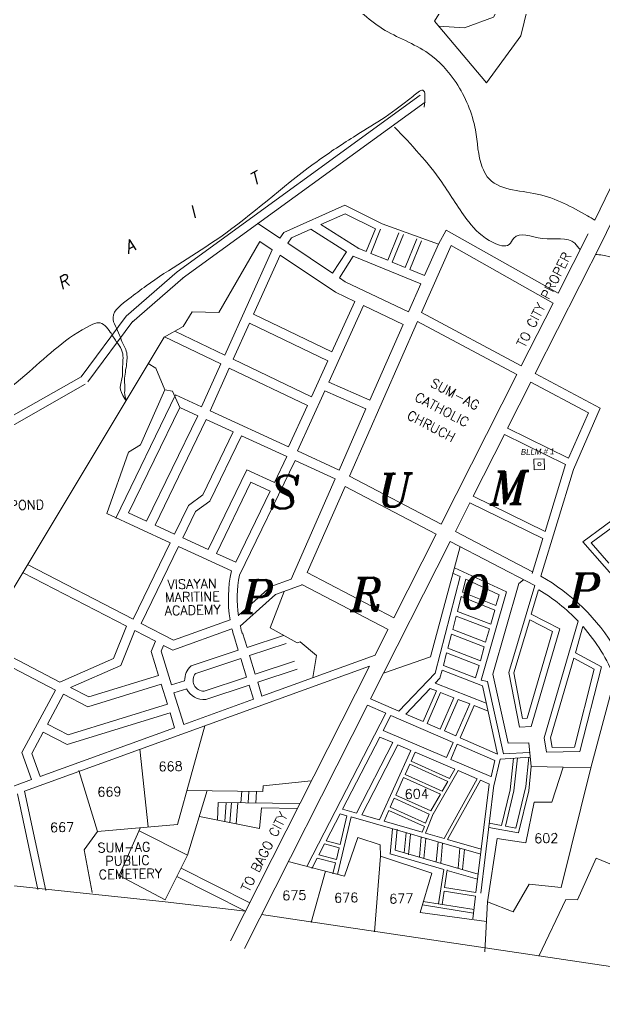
# Model space of a CAD drawing. Header units: metres. Extents: x -460 to 31334, y -1777 to 24987.
# Drawn here: x 99.835 to 100.829, y -753.411 to -751.742 of the extents above; entities that cross this region are included whole.
import ezdxf
from ezdxf.enums import TextEntityAlignment as Align

# ---------------------------------------------------------------- set-up
doc = ezdxf.new("R2010")
doc.units = ezdxf.units.M
doc.header["$MEASUREMENT"] = 0
doc.layers.add('VICINITY_MAP', color=7, linetype='Continuous', lineweight=13)
doc.styles.add('PX-0', font='leroy')
doc.styles.add('PX-R', font='ROMANS.shx')
doc.styles.add('STYLE2', font='italict.shx')

# ---------------------------------------------------------------- blocks, each defined once
blk = doc.blocks.new('KQEFDFDFG')
at = {"layer": 'VICINITY_MAP', "color": 250, "lineweight": 0, "ltscale": 0.07}
for p, q in [((25912.99, 4806.42), (25942.35, 4827.75)), ((25913.59, 4805.6), (25942.95, 4826.92)), ((25933.26, 4814.47), (25925.88, 4811.15)), ((25937.75, 4812.19), (25933.26, 4814.47)), ((25933.31, 4813.43), (25930.36, 4812.11)), ((25936.94, 4811.59), (25933.31, 4813.43)), ((25925.41, 4810.49), (25922.7, 4812.3)), ((25929.15, 4811.56), (25926.81, 4810.51)), ((25929.15, 4811.56), (25933.47, 4808.83)), ((25930.36, 4812.11), (25934.93, 4809.22)), ((25936.94, 4811.59), (25935.83, 4808.87)), ((25937.57, 4811.57), (25936.38, 4808.64)), ((25944.57, 4809.77), (25937.75, 4812.19)), ((25945.49, 4811.43), (25944.57, 4809.77)), ((25959.03, 4803.82), (25945.49, 4811.43)), ((25925.88, 4811.15), (25925.41, 4810.49)), ((25926.81, 4810.51), (25926.35, 4809.86)), ((25939.78, 4811.12), (25938.43, 4807.8)), ((25940.33, 4810.9), (25938.97, 4807.58)), ((25941.95, 4810.38), (25940.54, 4806.93)), ((25922.97, 4810.07), (25918.04, 4801.48)), ((25924.46, 4809.07), (25918.73, 4796.35)), ((25924.46, 4809.07), (25922.97, 4810.07)), ((25931.77, 4806.24), (25926.35, 4809.86)), ((25934.76, 4809.31), (25935.83, 4808.87)), ((25942.5, 4810.15), (25941.09, 4806.7)), ((25946.09, 4809.59), (25942.52, 4801.49)), ((25944.57, 4809.77), (25942.89, 4805.96)), ((25958.43, 4802.64), (25946.09, 4809.59)), ((25925.42, 4808.43), (25922.21, 4801.29)), ((25932.14, 4803.94), (25925.42, 4808.43)), ((25931.77, 4806.24), (25933.47, 4808.83)), ((25932.61, 4805.69), (25934.26, 4808.31)), ((25934.26, 4808.31), (25942.45, 4804.95)), ((25936.38, 4808.64), (25938.43, 4807.8)), ((25938.97, 4807.58), (25940.54, 4806.93)), ((25941.09, 4806.7), (25942.89, 4805.96)), ((25906.83, 4801.07), (25912.99, 4806.42)), ((25907.5, 4800.3), (25913.66, 4805.65)), ((25933.31, 4805.22), (25932.61, 4805.69)), ((25940.96, 4801.57), (25933.31, 4805.22)), ((25942.45, 4804.95), (25940.96, 4801.57)), ((25934.45, 4802.84), (25932.14, 4803.94)), ((25935.51, 4802.34), (25931.3, 4793.09)), ((25934.45, 4802.84), (25931.68, 4796.74)), ((25940.29, 4800.05), (25935.51, 4802.34)), ((25901.37, 4793.74), (25906.83, 4801.07)), ((25914.81, 4801.56), (25913.71, 4799.82)), ((25918.04, 4801.48), (25914.81, 4801.56)), ((25922.21, 4801.29), (25931.68, 4796.74)), ((25942.52, 4801.49), (25954.58, 4795.05)), ((25902.19, 4793.13), (25907.65, 4800.46)), ((25913.71, 4799.82), (25911.42, 4798.54)), ((25921.73, 4800.23), (25919.76, 4795.85)), ((25921.73, 4800.23), (25931.19, 4795.68)), ((25942.04, 4800.41), (25933.83, 4781.74)), ((25940.29, 4800.05), (25936.26, 4790.9)), ((25942.04, 4800.41), (25954.05, 4794)), ((25911.42, 4798.54), (25878.07, 4743.05)), ((25911.45, 4798.56), (25918.26, 4795.29)), ((25912.69, 4799.25), (25918.73, 4796.35)), ((25910.41, 4794.79), (25909.5, 4795.34)), ((25911.51, 4792.17), (25910.41, 4794.79)), ((25918.26, 4795.29), (25915.93, 4790.12)), ((25919.28, 4794.79), (25916.96, 4789.64)), ((25919.28, 4794.79), (25928.73, 4790.25)), ((25919.76, 4795.85), (25929.21, 4791.31)), ((25931.19, 4795.68), (25929.21, 4791.31)), ((25880.44, 4781.85), (25901.37, 4793.74)), ((25956.27, 4794.15), (25964.12, 4789.96)), ((25880.95, 4780.96), (25901.88, 4792.85)), ((25931.3, 4793.09), (25936.26, 4790.9)), ((25952.92, 4787.53), (25955.74, 4793.1)), ((25955.74, 4793.1), (25962.68, 4789.39)), ((25912.8, 4791.56), (25905.56, 4776.67)), ((25908.57, 4785.5), (25911.51, 4792.17)), ((25912.42, 4791.99), (25911.51, 4792.17)), ((25913.3, 4790.04), (25912.42, 4791.99)), ((25915.93, 4790.12), (25912.8, 4791.56)), ((25930.82, 4792.05), (25927.52, 4784.79)), ((25930.82, 4792.05), (25935.8, 4789.86)), ((25913.3, 4790.04), (25907.1, 4777.29)), ((25915.5, 4789.03), (25913.3, 4790.04)), ((25928.73, 4790.25), (25926.46, 4785.28)), ((25915.5, 4789.03), (25909.3, 4776.28)), ((25926.46, 4785.28), (25916.96, 4789.64)), ((25935.8, 4789.86), (25932.55, 4782.47)), ((25962.68, 4789.39), (25960.3, 4783.92)), ((25964.12, 4789.96), (25960.87, 4782.52)), ((25916.51, 4788.57), (25910.31, 4775.82)), ((25919.77, 4787.07), (25916.51, 4788.57)), ((25919.77, 4787.07), (25916.07, 4779.46)), ((25920.78, 4786.6), (25916.95, 4778.73)), ((25926.25, 4784.09), (25920.78, 4786.6)), ((25952.53, 4786.75), (25959.93, 4783.13)), ((25952.92, 4787.53), (25960.3, 4783.92)), ((25907.11, 4784.62), (25908.57, 4785.5)), ((25904.47, 4777.22), (25907.11, 4784.62)), ((25926.25, 4784.09), (25924.74, 4780.96)), ((25932.55, 4782.47), (25927.52, 4784.79)), ((25927.26, 4783.62), (25920.53, 4769.76)), ((25932.08, 4781.41), (25927.26, 4783.62)), ((25959.93, 4783.13), (25957.45, 4775.06)), ((25921.4, 4782.5), (25916.72, 4772.87)), ((25924.74, 4780.96), (25921.4, 4782.5)), ((25933.83, 4781.74), (25944.91, 4775.95)), ((25960.87, 4782.52), (25956.93, 4769.66)), ((25921.9, 4780.99), (25917.73, 4772.41)), ((25924.23, 4779.91), (25921.9, 4780.99)), ((25932.08, 4781.41), (25926.76, 4769.31)), ((25914.34, 4778.19), (25916.07, 4779.46)), ((25924.23, 4779.91), (25920.06, 4771.33)), ((25933.28, 4780.5), (25928.69, 4770.08)), ((25933.28, 4780.5), (25944.3, 4774.74)), ((25914.34, 4778.19), (25912.66, 4774.74)), ((25915.22, 4777.46), (25916.95, 4778.73)), ((25948.36, 4778.53), (25957.19, 4774.21)), ((25948.76, 4779.31), (25957.45, 4775.06)), ((25967.97, 4778.21), (25962.03, 4773.79)), ((25912.15, 4773.69), (25904.47, 4777.22)), ((25909.3, 4776.28), (25907.1, 4777.29)), ((25915.22, 4777.46), (25913.67, 4774.27)), ((25967.85, 4777.26), (25963.03, 4773.68)), ((25912.66, 4774.74), (25910.31, 4775.82)), ((25912.15, 4773.69), (25907.66, 4764.45)), ((25916.72, 4772.87), (25913.67, 4774.27)), ((25957.19, 4774.21), (25955.89, 4769.98)), ((25962.03, 4773.79), (25970.18, 4764.45)), ((25963.03, 4773.68), (25965.15, 4771.24)), ((25913.16, 4773.22), (25908.65, 4763.94)), ((25919.55, 4770.28), (25913.16, 4773.22)), ((25920.06, 4771.33), (25917.73, 4772.41)), ((25943.59, 4759.91), (25947.19, 4773.23)), ((25894.9, 4771.06), (25907.66, 4764.45)), ((25894.39, 4770.07), (25906.87, 4763.61)), ((25928.69, 4770.08), (25939.17, 4764.61)), ((25946.28, 4770.03), (25947.18, 4769.61)), ((25946.5, 4770.67), (25952.77, 4767.75)), ((25924.31, 4768.42), (25926.76, 4769.31)), ((25944.15, 4757.96), (25947.18, 4769.61)), ((25947.46, 4767.74), (25947.87, 4769.29)), ((25947.87, 4769.29), (25951.89, 4767.42)), ((25951.14, 4757.84), (25954.29, 4768.77)), ((25954.29, 4768.77), (25954.83, 4769.23)), ((25920.48, 4764.97), (25924.31, 4768.42)), ((25924.22, 4763.43), (25925.91, 4767.82)), ((25924.89, 4767.45), (25928.09, 4768.62)), ((25928.06, 4768.63), (25938.47, 4763.2)), ((25947.46, 4767.74), (25951.52, 4766.1)), ((25952.77, 4767.75), (25949.74, 4757.08)), ((25956.21, 4768.51), (25953.08, 4758.04)), ((25956.67, 4768.02), (25955.79, 4765.05)), ((25920.62, 4763.6), (25924.89, 4767.45)), ((25946.85, 4765.4), (25947.32, 4767.18)), ((25947.32, 4767.18), (25951.36, 4765.54)), ((25951.89, 4767.42), (25951.52, 4766.1)), ((25946.85, 4765.4), (25950.88, 4763.84)), ((25951.36, 4765.54), (25950.88, 4763.84)), ((25908.65, 4763.94), (25912.53, 4761.93)), ((25912.53, 4761.93), (25919.38, 4764.38)), ((25946.29, 4763.23), (25946.71, 4764.83)), ((25946.71, 4764.83), (25950.72, 4763.28)), ((25955.59, 4764.4), (25953.68, 4758)), ((25958.36, 4762.99), (25955.59, 4764.4)), ((25959.22, 4763.3), (25955.79, 4765.05)), ((25957.34, 4750.14), (25961.44, 4764.21)), ((25906.87, 4763.61), (25905.3, 4759.71)), ((25907.86, 4763.09), (25906.16, 4758.87)), ((25907.86, 4763.09), (25910.35, 4761.8)), ((25912.45, 4760.72), (25919.61, 4763.28)), ((25920.89, 4762.81), (25921.44, 4761.05)), ((25927.51, 4761.62), (25924.22, 4763.43)), ((25946.29, 4763.23), (25950.26, 4761.68)), ((25950.72, 4763.28), (25950.26, 4761.68)), ((25955.3, 4752.51), (25958.36, 4762.99)), ((25955.78, 4751.51), (25959.22, 4763.3)), ((25961.11, 4760.4), (25962.03, 4763.57)), ((25889.33, 4761.79), (25898.81, 4756.87)), ((25910.35, 4761.8), (25909.85, 4760.56)), ((25919.83, 4762.48), (25920.38, 4760.7)), ((25921.44, 4761.05), (25925.83, 4762.5)), ((25921.74, 4760.07), (25926.15, 4761.53)), ((25927.84, 4761.73), (25927.51, 4761.62)), ((25929.83, 4760.08), (25927.84, 4761.73)), ((25945.7, 4760.97), (25946.14, 4762.66)), ((25946.14, 4762.66), (25950.11, 4761.12)), ((25888.75, 4760.83), (25898.28, 4755.9)), ((25909.85, 4760.56), (25910.74, 4757.66)), ((25911.34, 4761.29), (25911.06, 4760.59)), ((25911.06, 4760.59), (25912.31, 4756.53)), ((25911.34, 4761.29), (25912.45, 4760.72)), ((25914.68, 4758.81), (25920.38, 4760.7)), ((25945.16, 4758.88), (25945.55, 4760.4)), ((25945.55, 4760.4), (25949.47, 4758.88)), ((25945.7, 4760.97), (25949.63, 4759.44)), ((25950.11, 4761.12), (25949.63, 4759.44)), ((25964.27, 4758.71), (25961.11, 4760.4)), ((25905.3, 4759.71), (25898.81, 4756.87)), ((25915.23, 4757.92), (25920.68, 4759.72)), ((25920.68, 4759.72), (25921.37, 4757.47)), ((25921.74, 4760.07), (25922.43, 4757.82)), ((25922.43, 4757.82), (25927.18, 4759.38)), ((25923.24, 4755.18), (25936.9, 4760.13)), ((25929.4, 4757.41), (25929.83, 4760.08)), ((25937.94, 4757.94), (25943.59, 4759.91)), ((25958.11, 4750.12), (25960.92, 4759.76)), ((25963.4, 4758.43), (25960.92, 4759.76)), ((25894.55, 4743.7), (25936.23, 4758.8)), ((25906.16, 4758.87), (25900.08, 4756.22)), ((25922.73, 4756.84), (25927.5, 4758.41)), ((25939.77, 4753.35), (25944.15, 4757.96)), ((25944.75, 4757.34), (25945.01, 4758.31)), ((25945.01, 4758.31), (25949.88, 4756.42)), ((25945.16, 4758.88), (25949.04, 4757.37)), ((25949.47, 4758.88), (25949.04, 4757.37)), ((25953.08, 4758.04), (25954.35, 4751.4)), ((25953.68, 4758), (25954.74, 4752.47)), ((25961.02, 4749.01), (25963.4, 4758.43)), ((25961.67, 4748.47), (25964.27, 4758.71)), ((25902.3, 4755.07), (25910.74, 4757.66)), ((25913.89, 4757.02), (25912.31, 4756.53)), ((25916.25, 4755.77), (25921.37, 4757.47)), ((25922.73, 4756.84), (25923.24, 4755.18)), ((25944.18, 4756.73), (25944.75, 4757.34)), ((25949.74, 4757.08), (25950.48, 4756.94)), ((25950.48, 4756.94), (25952.44, 4748.18)), ((25953, 4749.5), (25951.14, 4757.84)), ((25963, 4746.49), (25965.89, 4757.34)), ((25898.28, 4755.9), (25894.21, 4748.35)), ((25900.08, 4756.22), (25902.3, 4755.07)), ((25902.19, 4753.87), (25911.07, 4756.6)), ((25911.07, 4756.6), (25911.81, 4754.2)), ((25914.14, 4756.03), (25912.6, 4755.56)), ((25916.45, 4754.76), (25921.68, 4756.49)), ((25921.68, 4756.49), (25922.2, 4754.8)), ((25940.62, 4752.99), (25943.57, 4756.09)), ((25944.31, 4755.8), (25942.7, 4752.09)), ((25944.83, 4755.6), (25943.21, 4751.87)), ((25943.57, 4756.09), (25944.31, 4755.8)), ((25944.18, 4756.73), (25950.35, 4754.33)), ((25944.83, 4755.6), (25946.42, 4754.98)), ((25949.88, 4756.42), (25951.72, 4748.17)), ((25899.27, 4755.39), (25897.33, 4751.79)), ((25899.27, 4755.39), (25902.19, 4753.87)), ((25912.6, 4755.56), (25913.78, 4751.75)), ((25913.78, 4751.75), (25922.2, 4754.8)), ((25936.36, 4754.83), (25939.77, 4753.35)), ((25946.42, 4754.98), (25944.77, 4751.19)), ((25946.93, 4754.78), (25945.28, 4750.97)), ((25946.93, 4754.78), (25948.34, 4754.23)), ((25899.8, 4750.5), (25911.81, 4754.2)), ((25935.98, 4754.07), (25938.2, 4753.11)), ((25948.35, 4754.22), (25946.67, 4750.36)), ((25948.87, 4754.03), (25947.18, 4750.14)), ((25948.87, 4754.03), (25950.56, 4753.37)), ((25899.7, 4749.31), (25912.13, 4753.13)), ((25912.13, 4753.13), (25912.68, 4751.35)), ((25928.68, 4734.67), (25938.2, 4753.11)), ((25937.88, 4751.03), (25938.82, 4752.84)), ((25938.82, 4752.84), (25946.33, 4749.58)), ((25940.62, 4752.99), (25942.7, 4752.09)), ((25954.74, 4752.47), (25955.3, 4752.51)), ((25896.43, 4745.46), (25912.68, 4751.35)), ((25897.33, 4751.79), (25899.8, 4750.5)), ((25913.01, 4739.68), (25916.32, 4751.58)), ((25937.88, 4751.03), (25945.54, 4747.75)), ((25943.21, 4751.87), (25944.77, 4751.19)), ((25945.28, 4750.97), (25946.67, 4750.36)), ((25954.35, 4751.4), (25955.78, 4751.51)), ((25896.8, 4750.81), (25895.43, 4748.25)), ((25896.8, 4750.81), (25899.7, 4749.31)), ((25932.97, 4741.53), (25937.47, 4750.23)), ((25937.47, 4750.23), (25939.05, 4749.55)), ((25947.18, 4750.14), (25951.72, 4748.17)), ((25957.34, 4750.14), (25957.63, 4748.39)), ((25958.11, 4750.12), (25958.3, 4748.96)), ((25909.5, 4739.37), (25908.49, 4748.75)), ((25934.66, 4741.04), (25939.05, 4749.55)), ((25935.31, 4740.85), (25939.67, 4749.29)), ((25937.45, 4740.23), (25941.24, 4748.61)), ((25939.67, 4749.29), (25941.24, 4748.61)), ((25946.33, 4749.58), (25945.54, 4747.75)), ((25946.84, 4749.36), (25946.05, 4747.53)), ((25946.84, 4749.36), (25951.38, 4747.39)), ((25955.47, 4749.53), (25953, 4749.5)), ((25955.79, 4746.67), (25955.47, 4749.53)), ((25957.63, 4748.39), (25961.67, 4748.47)), ((25958.3, 4748.96), (25961.02, 4749.01)), ((25894.21, 4748.35), (25895.39, 4745.09)), ((25895.43, 4748.25), (25896.43, 4745.46)), ((25941.27, 4747.33), (25941.75, 4748.39)), ((25945.91, 4745.23), (25941.27, 4747.33)), ((25941.75, 4748.39), (25946.54, 4746.34)), ((25946.05, 4747.53), (25950.91, 4745.45)), ((25951.38, 4747.39), (25950.92, 4745.44)), ((25952.01, 4747.57), (25951.26, 4744.34)), ((25952.01, 4747.57), (25955.66, 4747.79)), ((25952.44, 4748.18), (25955.54, 4748.37)), ((25953.24, 4743.84), (25953.65, 4747.67)), ((25953.68, 4743.71), (25954.11, 4747.7)), ((25955.12, 4744.25), (25955.5, 4747.78)), ((25903.37, 4738.83), (25901.12, 4746.17)), ((25940.54, 4745.72), (25941.09, 4746.94)), ((25945.69, 4744.86), (25941.09, 4746.94)), ((25943.91, 4740.91), (25946.95, 4746.17)), ((25945.91, 4745.23), (25946.54, 4746.34)), ((25946.95, 4746.17), (25949.25, 4745.18)), ((25955.47, 4743.74), (25955.79, 4746.67)), ((25955.79, 4746.67), (25959.65, 4746.57)), ((25958.26, 4742.36), (25959.65, 4746.57)), ((25963, 4746.49), (25959.38, 4732.04)), ((25959.65, 4746.57), (25963, 4746.49)), ((25891.55, 4743.7), (25895.39, 4745.09)), ((25923.38, 4744.34), (25929.2, 4744.92)), ((25939.41, 4743.22), (25940.36, 4745.32)), ((25944.8, 4743.31), (25940.36, 4745.32)), ((25945.02, 4743.69), (25940.54, 4745.72)), ((25945.24, 4737.99), (25949.25, 4745.18)), ((25945.66, 4737.86), (25949.65, 4745.01)), ((25949.65, 4745.01), (25950.72, 4744.55)), ((25914.14, 4743.77), (25923.35, 4743.63)), ((25914.25, 4735.96), (25916.62, 4743.75)), ((25923.35, 4743.63), (25923.38, 4744.34)), ((25945.02, 4743.69), (25945.69, 4744.86)), ((25950.71, 4744.55), (25949.1, 4731.45)), ((25951.27, 4744.4), (25949.67, 4731.38)), ((25952.2, 4739.54), (25953.24, 4743.84)), ((25952.65, 4739.45), (25953.68, 4743.71)), ((25953.91, 4739.22), (25955.12, 4744.25)), ((25954.24, 4738.64), (25955.47, 4743.74)), ((25893.69, 4743.38), (25896.15, 4731.82)), ((25894.55, 4743.7), (25897.1, 4731.71)), ((25920.79, 4743.67), (25920.68, 4742.28)), ((25921.66, 4743.66), (25921.55, 4742.27)), ((25922.59, 4743.64), (25922.48, 4742.26)), ((25938.75, 4741.75), (25939.23, 4742.83)), ((25943.45, 4740.92), (25939.23, 4742.83)), ((25943.64, 4741.31), (25939.41, 4743.22)), ((25943.64, 4741.31), (25944.8, 4743.31)), ((25917.85, 4740.19), (25917.95, 4742.32)), ((25917.95, 4742.32), (25927.82, 4742.19)), ((25918.73, 4740.02), (25918.91, 4742.31)), ((25919.37, 4739.89), (25919.56, 4742.3)), ((25920.1, 4739.75), (25920.3, 4742.29)), ((25922.94, 4739.19), (25923.18, 4741.66)), ((25923.18, 4741.66), (25927.51, 4741.58)), ((25932.97, 4741.53), (25934.66, 4741.04)), ((25937.99, 4740.08), (25938.57, 4741.35)), ((25942.86, 4739.41), (25938.57, 4741.35)), ((25942.99, 4739.83), (25938.75, 4741.75)), ((25955.11, 4737.44), (25956.15, 4742.35)), ((25956.15, 4742.35), (25958.26, 4742.36)), ((25915.67, 4740.62), (25922.94, 4739.19)), ((25931, 4737.7), (25932.69, 4740.97)), ((25934.03, 4740.58), (25932.37, 4733.63)), ((25933.5, 4740.73), (25932.67, 4737.26)), ((25932.69, 4740.97), (25933.5, 4740.73)), ((25934.03, 4740.58), (25949.67, 4736.07)), ((25935.31, 4740.85), (25937.44, 4740.24)), ((25943.01, 4738.63), (25943.94, 4740.96)), ((25943.02, 4739.82), (25943.45, 4740.92)), ((25903.37, 4738.83), (25913.01, 4739.68)), ((25908.52, 4739.23), (25905.99, 4733.5)), ((25937.99, 4740.08), (25942.6, 4738.75)), ((25938.73, 4736.1), (25939.02, 4739.14)), ((25939.33, 4736.58), (25939.58, 4739.1)), ((25942.6, 4738.75), (25942.86, 4739.41)), ((25950.65, 4739.3), (25954.24, 4738.64)), ((25950.71, 4739.81), (25952.2, 4739.54)), ((25952.65, 4739.45), (25953.91, 4739.22)), ((25901.74, 4736.59), (25903.37, 4738.83)), ((25908.38, 4738.91), (25914.25, 4735.95)), ((25934.81, 4738.08), (25933.2, 4733.41)), ((25937.52, 4737.21), (25934.81, 4738.08)), ((25940.43, 4736.26), (25940.66, 4738.67)), ((25940.96, 4736.01), (25941.2, 4738.51)), ((25942.26, 4735.73), (25942.49, 4738.14)), ((25942.8, 4735.57), (25943.03, 4737.98)), ((25943.01, 4738.63), (25945.24, 4737.99)), ((25945.66, 4737.86), (25949.74, 4736.68)), ((25950.5, 4730.31), (25951.65, 4737.97)), ((25951.65, 4737.97), (25955.11, 4737.44)), ((25902.72, 4731.47), (25901.74, 4736.59)), ((25930.12, 4736.01), (25930.79, 4737.31)), ((25932.56, 4736.84), (25930.79, 4737.31)), ((25932.67, 4737.26), (25931, 4737.7)), ((25932.57, 4736.83), (25932.24, 4735.44)), ((25937.57, 4735.85), (25937.52, 4737.21)), ((25944.3, 4735.14), (25944.53, 4737.55)), ((25944.84, 4734.98), (25945.07, 4737.39)), ((25946.93, 4734.38), (25947.16, 4736.79)), ((25947.47, 4734.22), (25947.7, 4736.63)), ((25911.54, 4730.58), (25914.25, 4735.96)), ((25929.27, 4734.36), (25929.92, 4735.61)), ((25932.14, 4735.02), (25929.92, 4735.61)), ((25932.24, 4735.44), (25930.12, 4736.01)), ((25937.57, 4735.85), (25936.82, 4726.69)), ((25943.77, 4733.79), (25937.57, 4735.85)), ((25938.73, 4736.11), (25945.2, 4734.24)), ((25939.33, 4736.58), (25949.37, 4733.68)), ((25961.37, 4730.55), (25963.61, 4735.58)), ((25963.61, 4735.58), (25970.74, 4732.7)), ((25913.48, 4734.41), (25921.76, 4730.22)), ((25933.2, 4733.41), (25926.42, 4735.2)), ((25932.14, 4735.02), (25931.82, 4733.69)), ((25944.58, 4730.08), (25945.2, 4734.24)), ((25880.98, 4733.53), (25911.55, 4730.31)), ((25905.99, 4733.5), (25911.54, 4730.58)), ((25912.95, 4733.38), (25921.24, 4729.18)), ((25930.92, 4734.01), (25929.2, 4727.81)), ((25942.37, 4729.03), (25943.77, 4733.79)), ((25945.31, 4732.06), (25945.63, 4734.18)), ((25945.62, 4734.12), (25949.3, 4733.06)), ((25945.31, 4732.06), (25949.1, 4731.45)), ((25955.53, 4732.45), (25953.6, 4729.12)), ((25959.38, 4732.04), (25955.53, 4732.45)), ((25945.01, 4730.02), (25945.25, 4731.63)), ((25945.25, 4731.63), (25949.05, 4731.02)), ((25949.05, 4731.02), (25948.71, 4728.27)), ((25911.55, 4730.31), (25921.24, 4729.18)), ((25942.64, 4729.95), (25948.8, 4728.96)), ((25942.71, 4730.38), (25948.87, 4729.39)), ((25950.19, 4724.28), (25950.5, 4730.31)), ((25953.6, 4729.12), (25950.5, 4730.31)), ((25956.68, 4723.75), (25959.96, 4730.61)), ((25959.96, 4730.61), (25961.37, 4730.55)), ((25923.18, 4728.78), (25994.7, 4718.18)), ((25950.38, 4727.94), (25942.37, 4729.03))]:
    blk.add_line(p, q, dxfattribs=at)
at = {"layer": 'VICINITY_MAP', "color": 250, "lineweight": 0}
for p, q in [((25959.03, 4803.82), (25962.65, 4810.98)), ((25956.27, 4794.15), (25964.34, 4810.08)), ((25954.58, 4795.05), (25958.43, 4802.64)), ((25944.91, 4775.95), (25954.05, 4794)), ((25948.76, 4779.31), (25952.53, 4786.75)), ((25946.61, 4775.06), (25948.36, 4778.53)), ((25939.17, 4764.61), (25944.3, 4774.74)), ((25946.61, 4775.06), (25955.95, 4770.17)), ((25936.36, 4754.83), (25945.99, 4773.85)), ((25945.99, 4773.85), (25956.21, 4768.51)), ((25936.9, 4760.13), (25938.46, 4763.21)), ((25919.43, 4725.61), (25936.23, 4758.8)), ((25921.11, 4724.7), (25935.98, 4754.07))]:
    blk.add_line(p, q, dxfattribs=at)
blk.add_lwpolyline([(25994.63, 4910.01), (25997.17, 4890.44, -0.149078), (25995.32, 4879.41), (25972.28, 4830.85), (25963.48, 4812.66)], format="xyb", dxfattribs=at)
for points in [[(25966.59, 4847.54), (25964.05, 4845.61), (25962.26, 4844.96), (25960.5, 4837.84), (25956.14, 4841.57), (25954.54, 4834.91), (25950.36, 4829.25), (25944.09, 4836.7), (25954.95, 4854.25)], [(25961.42, 4841.58), (25955.32, 4844.77), (25951.23, 4837.15), (25947.7, 4835.89), (25944.62, 4836.07)], [(25976.44, 4835.17), (25974, 4830.03), (25964.34, 4810.08)]]:
    blk.add_lwpolyline(points, dxfattribs=at)
blk.add_lwpolyline([(25956.11, 4783.79), (25957.35, 4783.81), (25957.38, 4782.52), (25956.14, 4782.49)], close=True, dxfattribs=at)
blk.add_circle((25956.76, 4783.18), 0.203, dxfattribs=at)
at = {"layer": 'VICINITY_MAP', "color": 250, "lineweight": 0, "ltscale": 0.07}
for centre, radius, start, end in [((25934.36, 4766.91), 15.19, 167.176, 189.5854), ((25934.56, 4766.89), 14.32, 168.4451, 188.0769), ((25934.36, 4766.91), 15.19, 193.8229, 196.961), ((25934.56, 4766.89), 14.32, 193.2872, 196.961), ((25916.21, 4757.07), 2.32, 131.4397, 181.2158), ((25916.21, 4757.07), 1.3, 140.2906, 271.5679), ((25916.21, 4757.07), 2.32, 206.5734, 275.8001)]:
    blk.add_arc(centre, radius, start, end, dxfattribs=at)
at = {"layer": 'VICINITY_MAP', "color": 250, "lineweight": 0}
for centre, radius, start, end in [((25944.82, 4748.23), 24.62, 30.6977, 60.5495), ((25945.31, 4748.88), 22.26, 43.5249, 59.2862), ((25945.31, 4748.88), 22.26, 22.3428, 41.286)]:
    blk.add_arc(centre, radius, start, end, dxfattribs=at)
at = {"layer": 'VICINITY_MAP', "color": 250, "lineweight": 0, "ltscale": 0.07}
for points, knots in [([(25963.47, 4812.66), (25963.17, 4812.83), (25960.96, 4814.09), (25956.97, 4816.32), (25951.19, 4816.24), (25949.32, 4820.06), (25949.28, 4824.13), (25947.19, 4829.07), (25943.25, 4833.46), (25937.33, 4835.43), (25934.16, 4838.93), (25930.99, 4840.95), (25931.62, 4844.03), (25933.4, 4845.5), (25934.95, 4846.76)], [116.112546, 116.112546, 116.112546, 116.112546, 117.157675, 123.784796, 130.154989, 131.442922, 136.05353, 142.216397, 147.077564, 153.372969, 159.954869, 162.093424, 162.989209, 168.74706, 168.74706, 168.74706, 168.74706]), ([(25961.7, 4809.1), (25961.46, 4809.33), (25960.51, 4810.86), (25957.38, 4809.79), (25953.98, 4811.52), (25953.04, 4809.19), (25950.26, 4810.19), (25947.73, 4812.76), (25944.61, 4818.26), (25941.28, 4821.77), (25939.27, 4823.89)], [119.06238, 119.06238, 119.06238, 119.06238, 120.062985, 124.042454, 127.485623, 128.437618, 130.380548, 134.254485, 140.022419, 148.794638, 148.794638, 148.794638, 148.794638]), ([(26028.26, 4724.37), (26027.84, 4725.2), (26027.07, 4726.68), (26023.93, 4726.52), (26025.38, 4730.81), (26023.3, 4734.22), (26020.09, 4738.25), (26016.25, 4739.99), (26012.3, 4741.94), (26008.75, 4743.99), (26006.03, 4747.52), (26002.29, 4751.37), (25998.31, 4755.16), (25995.8, 4759.54), (25992.95, 4762.52), (25989.68, 4764.9), (25984.92, 4766.7), (25979.64, 4768.04), (25974.78, 4772.17), (25970.56, 4776.76), (25967.87, 4782.71), (25967.63, 4788.25), (25968.21, 4792.48), (25968.05, 4796.61), (25971.13, 4799.31), (25970.29, 4802.83), (25968.97, 4806.11), (25966.19, 4808.33), (25963.82, 4808.48), (25963.53, 4808.5)], [0, 0, 0, 0, 2.619225, 4.687991, 6.822347, 12.860739, 16.463038, 22.099291, 25.142381, 29.776039, 34.170032, 38.374073, 45.918114, 50.503137, 53.392642, 58.235661, 62.455028, 68.626682, 74.306352, 81.24137, 87.251725, 93.470739, 97.542674, 100.132885, 105.571268, 107.590485, 110.492547, 116.251872, 117.075086, 117.075086, 117.075086, 117.075086])]:
    blk.add_open_spline(points, degree=3, knots=knots, dxfattribs=at)
blk.add_spline([(25792.96, 4759.03), (25798.66, 4759.22), (25803.93, 4760.47), (25811.08, 4761.7), (25818.79, 4762.87), (25827.56, 4764.57), (25838.42, 4767.9), (25849.8, 4771.84), (25864.16, 4776.52), (25873.07, 4780.21), (25879.59, 4784.41), (25886.06, 4787.79), (25895.1, 4794.34), (25902.57, 4799.98), (25903.49, 4800.27), (25904.9, 4799.14), (25905.63, 4798), (25906.28, 4796.99), (25906.4, 4794.96), (25906.31, 4793.49), (25906.13, 4792.74), (25906.44, 4791.47), (25906.8, 4790.93), (25906.7, 4791.31), (25906.66, 4792.28), (25906.63, 4793.3), (25906.88, 4795.31), (25906.78, 4797.02), (25906.31, 4798.01), (25906.03, 4798.78), (25905.24, 4800.89), (25907.16, 4803.16), (25909.24, 4804.72), (25918.13, 4810.57), (25929.56, 4819.5), (25934.29, 4822.69), (25941.45, 4827.59), (25942.66, 4828.34), (25942.85, 4826.31)], degree=3, dxfattribs=at)
at = {"layer": 'VICINITY_MAP', "color": 250, "lineweight": 0, "ltscale": 0.07, "style": 'STYLE2'}
for s, height, rotation, p in [('G       U       I       M       A       R       A       S               S       T       R       A       I       T', 1.47986, 28.363, (25811.86, 4757.17)), ('S   U   M   -   A   G', 3.9842, 1.1421, (25924.07, 4777.77)), ('P   R   O   P   E   R', 3.9842, 1.1421, (25920.71, 4765.18))]:
    blk.add_text(s, height=height, rotation=rotation, dxfattribs=at).set_placement(p)
at = {"layer": 'VICINITY_MAP', "color": 250, "lineweight": 0, "ltscale": 0.07, "style": 'PX-R'}
for s, height, rotation, p in [('TO CITY PROPER', 1.1384, 63.146, (25957.31, 4803.05)), ('SUM-AG', 1.138, 332.3835, (25946.57, 4791.64)), ('CATHOLIC', 1.138, 332.3835, (25944.99, 4789.78)), ('CHRUCH', 1.138, 332.3835, (25943.69, 4787.77)), ('VILLAROSA FISHPOND', 1.1384, 1.1421, (25888.89, 4778.14)), ('VISAYAN', 1.138, 1.1421, (25914.8, 4768.72)), ('MARITINE', 1.138, 1.1421, (25914.83, 4767.16)), ('ACADEMY', 1.138, 1.1421, (25914.86, 4765.56)), ('668', 1.138, 1.1421, (25912.19, 4746.69)), ('669', 1.138, 1.1421, (25904.8, 4743.62)), ('604', 1.138, 1.1421, (25941.94, 4743.36)), ('TO BAGO CITY', 1.1384, 63.146, (25923.52, 4736.37)), ('667', 1.138, 1.1421, (25899.08, 4739.33)), ('602', 1.138, 1.1421, (25957.6, 4738.01)), ('SUM-AG', 1.138, 1.1421, (25906.55, 4736.92)), ('PUBLIC', 1.138, 1.1421, (25906.98, 4735.31)), ('CEMETERY', 1.138, 1.1421, (25907.33, 4733.7)), ('675', 1.138, 1.1421, (25927.15, 4731.11)), ('676', 1.138, 1.1421, (25933.41, 4730.82)), ('677', 1.138, 1.1421, (25940.07, 4730.72))]:
    blk.add_text(s, height=height, rotation=rotation, dxfattribs=at).set_placement(p, align=Align.MIDDLE_CENTER)
at = {"layer": 'VICINITY_MAP', "color": 250, "lineweight": 0, "style": 'PX-0', "oblique": 10}
blk.add_text('BLLM # 1', height=0.709, rotation=1.1421, dxfattribs=at).set_placement((25956.52, 4784.12), align=Align.BOTTOM_CENTER)

msp = doc.modelspace()

# ---------------------------------------------------------------- block references
at = {"color": 252, "lineweight": 13, "xscale": 0.01406005031200456, "yscale": 0.01406005031200456, "zscale": 0.01406005031200456}
msp.add_blockref('KQEFDFDFG', (-264.23522, -819.74891), dxfattribs=at)

doc.saveas('drawing.dxf')
